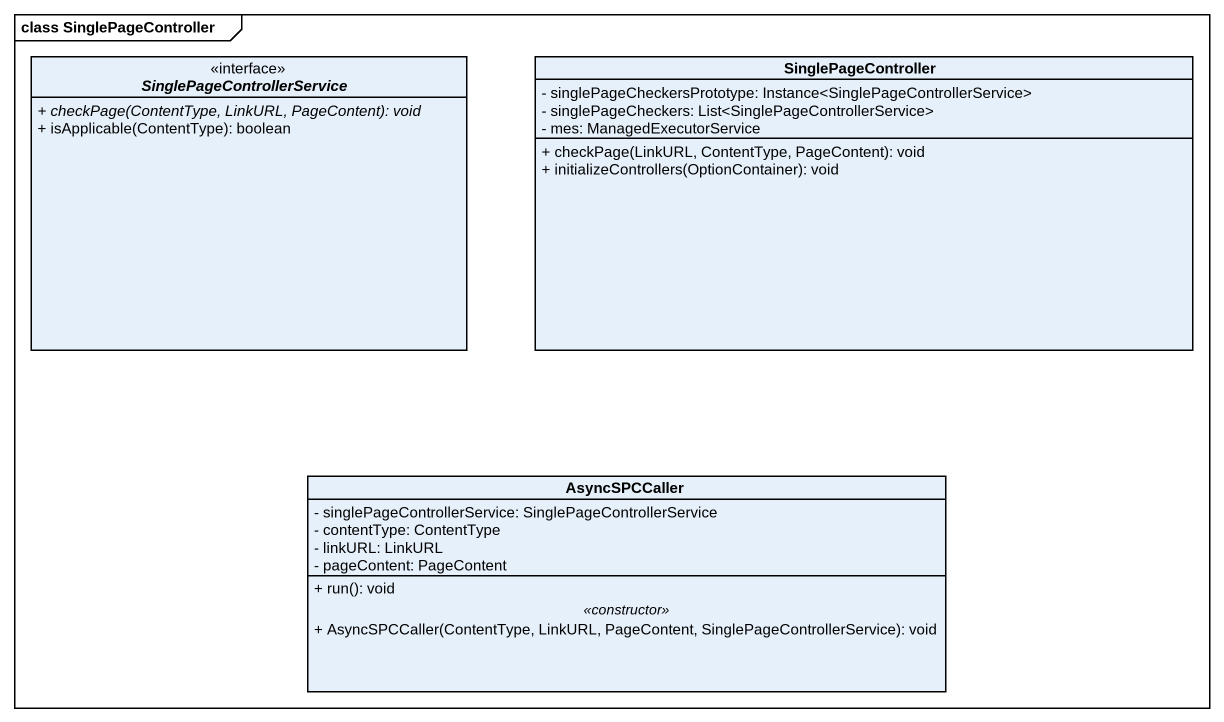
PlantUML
@startuml
mainframe class SinglePageController
hide circle
hide empty members
skinparam classAttributeIconSize 0
interface SinglePageControllerService <<interface>> {
  {abstract} + checkPage(ContentType, LinkURL, PageContent): void
  + isApplicable(ContentType): boolean
}
class SinglePageController {
  - singlePageCheckersPrototype: Instance<SinglePageControllerService>
  - singlePageCheckers: List<SinglePageControllerService>
  - mes: ManagedExecutorService
  + checkPage(LinkURL, ContentType, PageContent): void
  + initializeControllers(OptionContainer): void
}
class AsyncSPCCaller {
  - singlePageControllerService: SinglePageControllerService
  - contentType: ContentType
  - linkURL: LinkURL
  - pageContent: PageContent
  --
  + run(): void
  .. <<constructor>> ..
  + AsyncSPCCaller(ContentType, LinkURL, PageContent, SinglePageControllerService): void
}
@enduml
